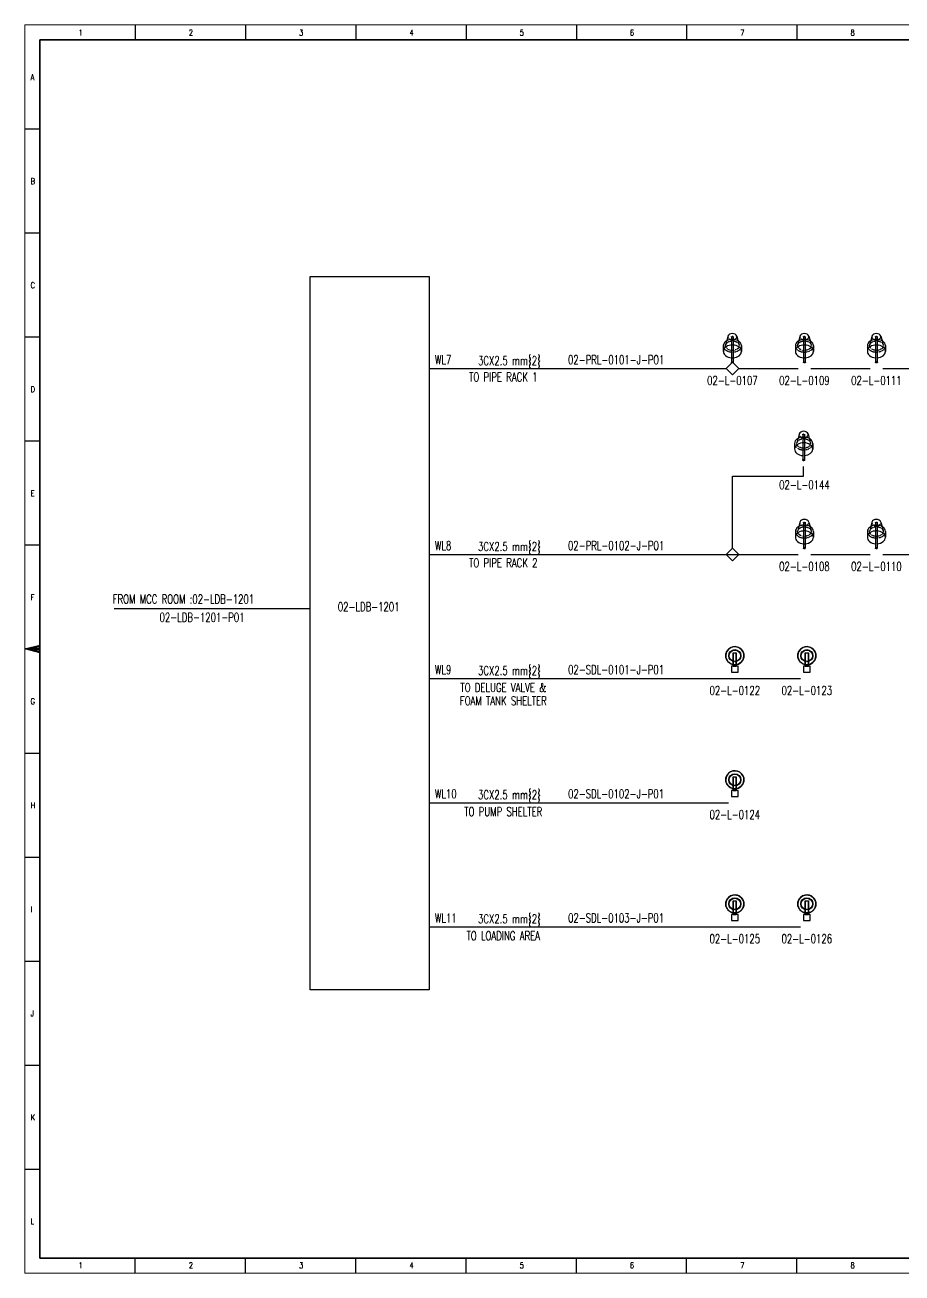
# Model space of a CAD drawing. Header units: millimetres. Extents: x -10610309 to -7681154, y 4147866 to 4574587.
# Drawn here: x -9068613 to -8773347, y 4154587 to 4574587 of the extents above; entities that cross this region are included whole.
import ezdxf
from ezdxf.enums import TextEntityAlignment as Align

# ---------------------------------------------------------------- set-up
doc = ezdxf.new("R2010")
doc.units = ezdxf.units.MM
doc.linetypes.add('CABLEROUTEPROGRESSUNIT-EMBED 1_DWG$0$HIDDEN2', pattern=[0.1875, 0.125, -0.0625])
doc.layers.add('照明平面设备层', color=1, linetype='Continuous')
doc.styles.add('HZTXT', font='simplexs.shx', dxfattribs={"width": 0.7, "bigfont": 'hztxt.shx'})
doc.styles.add('TEG BORDER', font='txt_qlt.shx', dxfattribs={"width": 0.7, "bigfont": 'hztxt.shx'})

# ---------------------------------------------------------------- blocks, each defined once
blk = doc.blocks.new('TEG BORDER A2')
for p, q in [((37.12, 420), (37.12, 415)), ((74.25, 420), (74.25, 415)), ((111.38, 420), (111.38, 415)), ((148.5, 420), (148.5, 415)), ((185.63, 420), (185.63, 415)), ((222.75, 420), (222.75, 415)), ((259.88, 420), (259.88, 415)), ((0, 385), (5, 385)), ((0, 350), (5, 350)), ((0, 315), (5, 315)), ((0, 280), (5, 280)), ((0, 245), (5, 245)), ((5, 210), (0, 210)), ((1.25, 210), (3.75, 210)), ((0, 175), (5, 175)), ((0, 140), (5, 140)), ((0, 105), (5, 105)), ((0, 70), (5, 70)), ((0, 35), (5, 35)), ((37.12, 0), (37.12, 5)), ((74.25, 0), (74.25, 5)), ((111.38, 0), (111.38, 5)), ((148.5, 0), (148.5, 5)), ((185.63, 0), (185.63, 5)), ((222.75, 0), (222.75, 5)), ((259.88, 0), (259.88, 5))]:
    blk.add_line(p, q)
at = {"linetype": 'Continuous'}
for p, q in [((489, 415), (5, 415)), ((5, 415), (5, 5)), ((5, 5), (489, 5))]:
    blk.add_line(p, q, dxfattribs=at)
at = {"color": 5, "lineweight": 15}
blk.add_lwpolyline([(0, 420), (594, 420), (594, 0), (0, 0)], close=True, dxfattribs=at)
blk.add_lwpolyline([(5, 415), (589, 415), (589, 5), (5, 5)], close=True)
blk.add_lwpolyline([(0, 210), (5, 211.34), (5, 208.66), (0, 210), (5, 211), (5, 210.67), (0, 210), (5, 210.33), (5, 209.67), (0, 210), (5, 209.33), (5, 209), (0, 210)])
at = {"char_height": 2, "width": 2, "style": 'TEG BORDER'}
for s, insert, attachment_point in [('1', (18.05, 418.41), 1), ('2', (55.17, 418.41), 1), ('3', (92.3, 418.41), 1), ('4', (129.42, 418.41), 1), ('5', (166.55, 418.41), 1), ('6', (203.67, 418.41), 1), ('7', (240.8, 418.41), 1), ('8', (277.92, 418.41), 1), ('A', (1.91, 403.39), 1), ('B', (1.91, 368.39), 1), ('C', (1.91, 333.39), 1), ('D', (1.91, 298.39), 1), ('E', (1.91, 263.39), 1), ('F', (1.91, 228.39), 1), ('G', (1.91, 193.39), 1), ('H', (1.91, 158.39), 1), ('I', (1.91, 123.39), 1), ('J', (1.91, 88.39), 1), ('K', (1.91, 53.39), 1), ('L', (1.91, 18.39), 1), ('1', (18.05, 1.59), 7), ('2', (55.17, 1.59), 7), ('3', (92.3, 1.59), 7), ('4', (129.42, 1.59), 7), ('5', (166.55, 1.59), 7), ('6', (203.67, 1.59), 7), ('7', (240.8, 1.59), 7), ('8', (277.92, 1.59), 7)]:
    blk.add_mtext(s, dxfattribs=dict(at, insert=insert, attachment_point=attachment_point))

msp = doc.modelspace()

# ---------------------------------------------------------------- linework, layer by layer
for p, q in [((-8932583, 4458940), (-8832583, 4458940)), ((-8828341, 4458940), (-8808341, 4458940)), ((-8804098, 4458940), (-8784098, 4458940)), ((-8779855, 4458940), (-8759855, 4458940)), ((-8830462, 4398507), (-8830462, 4422737)), ((-8830462, 4422737), (-8806473, 4422737)), ((-8806473, 4422737), (-8806473, 4426026)), ((-8932583, 4396386), (-8808341, 4396386)), ((-8804098, 4396386), (-8784098, 4396386)), ((-8779855, 4396386), (-8759855, 4396386)), ((-9038579, 4378175), (-8972583, 4378175)), ((-8932583, 4354622), (-8832583, 4354622)), ((-8851765, 4354622), (-8831765, 4354622)), ((-8832583, 4354622), (-8812583, 4354622)), ((-8827522, 4354622), (-8807522, 4354622)), ((-8932583, 4312858), (-8832583, 4312858)), ((-8851765, 4312858), (-8831765, 4312858)), ((-8932583, 4271094), (-8832583, 4271094)), ((-8851765, 4271094), (-8831765, 4271094)), ((-8832583, 4271094), (-8812583, 4271094)), ((-8827522, 4271094), (-8807522, 4271094))]:
    msp.add_line(p, q)
for points in [[(-8972583, 4489901), (-8932583, 4489901), (-8932583, 4249901), (-8972583, 4249901)], [(-8832583, 4458940), (-8830462, 4461061), (-8828341, 4458940), (-8830462, 4456818)], [(-8832583, 4396386), (-8830462, 4398507), (-8828341, 4396386), (-8830462, 4394264)]]:
    msp.add_lwpolyline(points, close=True)
at = {"const_width": 0.2}
for points in [[(-8804098, 4458940), (-8806219, 4461061), (-8808341, 4458940), (-8804098, 4458940)], [(-8779855, 4458940), (-8781977, 4461061), (-8784098, 4458940), (-8779855, 4458940)], [(-8804352, 4426026), (-8806473, 4428148), (-8808595, 4426026), (-8804352, 4426026)], [(-8804098, 4396386), (-8806219, 4398507), (-8808341, 4396386), (-8804098, 4396386)], [(-8779855, 4396386), (-8781977, 4398507), (-8784098, 4396386), (-8779855, 4396386)], [(-8827522, 4354622), (-8829644, 4356743), (-8831765, 4354622), (-8827522, 4354622)], [(-8803280, 4354622), (-8805401, 4356743), (-8807522, 4354622), (-8803280, 4354622)], [(-8827522, 4312858), (-8829644, 4314979), (-8831765, 4312858), (-8827522, 4312858)], [(-8827522, 4271094), (-8829644, 4273216), (-8831765, 4271094), (-8827522, 4271094)], [(-8803280, 4271094), (-8805401, 4273216), (-8807522, 4271094), (-8803280, 4271094)]]:
    msp.add_lwpolyline(points, dxfattribs=at)
at = {"layer": '照明平面设备层', "color": 1, "linetype": 'Continuous'}
for p, q in [((-8831962, 4469875), (-8832351, 4468356)), ((-8828963, 4469875), (-8828573, 4468356)), ((-8807719, 4469875), (-8808109, 4468356)), ((-8804720, 4469875), (-8804330, 4468356)), ((-8783476, 4469875), (-8783866, 4468356)), ((-8780477, 4469875), (-8780088, 4468356)), ((-8833510, 4466665), (-8833510, 4464725)), ((-8830716, 4464725), (-8830716, 4461417)), ((-8830208, 4464725), (-8830208, 4461417)), ((-8827414, 4466665), (-8827414, 4464725)), ((-8809267, 4466665), (-8809267, 4464725)), ((-8806473, 4464725), (-8806473, 4461417)), ((-8805965, 4464725), (-8805965, 4461417)), ((-8803171, 4466665), (-8803171, 4464725)), ((-8785025, 4466665), (-8785025, 4464725)), ((-8782231, 4464725), (-8782231, 4461417)), ((-8781723, 4464725), (-8781723, 4461417)), ((-8778929, 4466665), (-8778929, 4464725)), ((-8807973, 4436961), (-8808363, 4435443)), ((-8804974, 4436961), (-8804584, 4435443)), ((-8809521, 4433751), (-8809521, 4431812)), ((-8806727, 4431812), (-8806727, 4428504)), ((-8806219, 4431812), (-8806219, 4428504)), ((-8803425, 4433751), (-8803425, 4431812)), ((-8807719, 4407320), (-8808109, 4405802)), ((-8804720, 4407320), (-8804330, 4405802)), ((-8783476, 4407320), (-8783866, 4405802)), ((-8780477, 4407320), (-8780088, 4405802)), ((-8809267, 4404111), (-8809267, 4402171)), ((-8806473, 4402171), (-8806473, 4398863)), ((-8805965, 4402171), (-8805965, 4398863)), ((-8803171, 4404111), (-8803171, 4402171)), ((-8785025, 4404111), (-8785025, 4402171)), ((-8782231, 4402171), (-8782231, 4398863)), ((-8781723, 4402171), (-8781723, 4398863)), ((-8778929, 4404111), (-8778929, 4402171)), ((-8830152, 4363343), (-8830152, 4358783)), ((-8830152, 4358783), (-8830152, 4363343)), ((-8830152, 4363343), (-8829136, 4363343)), ((-8830152, 4363343), (-8829136, 4363343)), ((-8829136, 4358783), (-8829136, 4363343)), ((-8829136, 4363343), (-8829136, 4359112)), ((-8805909, 4363343), (-8805909, 4358783)), ((-8805909, 4358783), (-8805909, 4363343)), ((-8805909, 4363343), (-8804893, 4363343)), ((-8805909, 4363343), (-8804893, 4363343)), ((-8804893, 4358783), (-8804893, 4363343)), ((-8804893, 4363343), (-8804893, 4359112)), ((-8830794, 4358783), (-8830794, 4356743)), ((-8828494, 4358783), (-8830794, 4358783)), ((-8830794, 4358783), (-8830794, 4356743)), ((-8830302, 4358783), (-8830794, 4358783)), ((-8830794, 4356743), (-8828494, 4356743)), ((-8830794, 4356743), (-8828494, 4356743)), ((-8829412, 4358783), (-8830302, 4358783)), ((-8830152, 4358783), (-8829136, 4358783)), ((-8830152, 4358783), (-8829136, 4358783)), ((-8828494, 4358783), (-8829412, 4358783)), ((-8829136, 4359112), (-8829136, 4358783)), ((-8828494, 4356743), (-8828494, 4358783)), ((-8828494, 4356743), (-8828494, 4358783)), ((-8806551, 4358783), (-8806551, 4356743)), ((-8804251, 4358783), (-8806551, 4358783)), ((-8806551, 4358783), (-8806551, 4356743)), ((-8806060, 4358783), (-8806551, 4358783)), ((-8806551, 4356743), (-8804251, 4356743)), ((-8806551, 4356743), (-8804251, 4356743)), ((-8805169, 4358783), (-8806060, 4358783)), ((-8805909, 4358783), (-8804893, 4358783)), ((-8805909, 4358783), (-8804893, 4358783)), ((-8804251, 4358783), (-8805169, 4358783)), ((-8804893, 4359112), (-8804893, 4358783)), ((-8804251, 4356743), (-8804251, 4358783)), ((-8804251, 4356743), (-8804251, 4358783)), ((-8830152, 4321579), (-8830152, 4317019)), ((-8830152, 4317019), (-8830152, 4321579)), ((-8830152, 4321579), (-8829136, 4321579)), ((-8830152, 4321579), (-8829136, 4321579)), ((-8829136, 4317019), (-8829136, 4321579)), ((-8829136, 4321579), (-8829136, 4317349)), ((-8830794, 4317019), (-8830794, 4314979)), ((-8828494, 4317019), (-8830794, 4317019)), ((-8830794, 4317019), (-8830794, 4314979)), ((-8830302, 4317019), (-8830794, 4317019)), ((-8830794, 4314979), (-8828494, 4314979)), ((-8830794, 4314979), (-8828494, 4314979)), ((-8829412, 4317019), (-8830302, 4317019)), ((-8830152, 4317019), (-8829136, 4317019)), ((-8830152, 4317019), (-8829136, 4317019)), ((-8828494, 4317019), (-8829412, 4317019)), ((-8829136, 4317349), (-8829136, 4317019)), ((-8828494, 4314979), (-8828494, 4317019)), ((-8828494, 4314979), (-8828494, 4317019)), ((-8830152, 4279816), (-8830152, 4275256)), ((-8830152, 4275256), (-8830152, 4279816)), ((-8830152, 4279816), (-8829136, 4279816)), ((-8830152, 4279816), (-8829136, 4279816)), ((-8829136, 4275256), (-8829136, 4279816)), ((-8829136, 4279816), (-8829136, 4275585)), ((-8805909, 4279816), (-8805909, 4275256)), ((-8805909, 4275256), (-8805909, 4279816)), ((-8805909, 4279816), (-8804893, 4279816)), ((-8805909, 4279816), (-8804893, 4279816)), ((-8804893, 4275256), (-8804893, 4279816)), ((-8804893, 4279816), (-8804893, 4275585)), ((-8830794, 4275256), (-8830794, 4273216)), ((-8828494, 4275256), (-8830794, 4275256)), ((-8830794, 4275256), (-8830794, 4273216)), ((-8830302, 4275256), (-8830794, 4275256)), ((-8830794, 4273216), (-8828494, 4273216)), ((-8830794, 4273216), (-8828494, 4273216)), ((-8829412, 4275256), (-8830302, 4275256)), ((-8830152, 4275256), (-8829136, 4275256)), ((-8830152, 4275256), (-8829136, 4275256)), ((-8828494, 4275256), (-8829412, 4275256)), ((-8829136, 4275585), (-8829136, 4275256)), ((-8828494, 4273216), (-8828494, 4275256)), ((-8828494, 4273216), (-8828494, 4275256)), ((-8806551, 4275256), (-8806551, 4273216)), ((-8804251, 4275256), (-8806551, 4275256)), ((-8806551, 4275256), (-8806551, 4273216)), ((-8806060, 4275256), (-8806551, 4275256)), ((-8806551, 4273216), (-8804251, 4273216)), ((-8806551, 4273216), (-8804251, 4273216)), ((-8805169, 4275256), (-8806060, 4275256)), ((-8805909, 4275256), (-8804893, 4275256)), ((-8805909, 4275256), (-8804893, 4275256)), ((-8804251, 4275256), (-8805169, 4275256)), ((-8804893, 4275585), (-8804893, 4275256)), ((-8804251, 4273216), (-8804251, 4275256)), ((-8804251, 4273216), (-8804251, 4275256))]:
    msp.add_line(p, q, dxfattribs=at)
at = {"layer": '照明平面设备层', "color": 1, "linetype": 'CABLEROUTEPROGRESSUNIT-EMBED 1_DWG$0$HIDDEN2'}
for p, q in [((-8830716, 4469682), (-8830716, 4464725)), ((-8830208, 4469682), (-8830208, 4464725)), ((-8806473, 4469682), (-8806473, 4464725)), ((-8805965, 4469682), (-8805965, 4464725)), ((-8782231, 4469682), (-8782231, 4464725)), ((-8781723, 4469682), (-8781723, 4464725)), ((-8832351, 4468356), (-8832711, 4466953)), ((-8828573, 4468356), (-8828213, 4466953)), ((-8808109, 4468356), (-8808469, 4466953)), ((-8804330, 4468356), (-8803970, 4466953)), ((-8783866, 4468356), (-8784226, 4466953)), ((-8780088, 4468356), (-8779728, 4466953)), ((-8830716, 4461417), (-8830716, 4461061)), ((-8830208, 4461417), (-8830208, 4461061)), ((-8806473, 4461417), (-8806473, 4461061)), ((-8805965, 4461417), (-8805965, 4461061)), ((-8782231, 4461417), (-8782231, 4461061)), ((-8781723, 4461417), (-8781723, 4461061)), ((-8808363, 4435443), (-8808723, 4434040)), ((-8806727, 4436769), (-8806727, 4431812)), ((-8806219, 4436769), (-8806219, 4431812)), ((-8804584, 4435443), (-8804224, 4434040)), ((-8806727, 4428504), (-8806727, 4428148)), ((-8806219, 4428504), (-8806219, 4428148)), ((-8808109, 4405802), (-8808469, 4404399)), ((-8806473, 4407128), (-8806473, 4402171)), ((-8805965, 4407128), (-8805965, 4402171)), ((-8804330, 4405802), (-8803970, 4404399)), ((-8783866, 4405802), (-8784226, 4404399)), ((-8782231, 4407128), (-8782231, 4402171)), ((-8781723, 4407128), (-8781723, 4402171)), ((-8780088, 4405802), (-8779728, 4404399)), ((-8806473, 4398863), (-8806473, 4398507)), ((-8805965, 4398863), (-8805965, 4398507)), ((-8782231, 4398863), (-8782231, 4398507)), ((-8781723, 4398863), (-8781723, 4398507))]:
    msp.add_line(p, q, dxfattribs=at)
at = {"layer": '照明平面设备层', "color": 1, "linetype": 'Continuous'}
for centre, radius in [((-8829644, 4362339), 3048), ((-8829644, 4362339), 2032), ((-8829644, 4362339), 1905), ((-8805401, 4362339), 3048), ((-8805401, 4362339), 2032), ((-8805401, 4362339), 1905), ((-8829644, 4320575), 3048), ((-8829644, 4320575), 2032), ((-8829644, 4320575), 1905), ((-8829644, 4278812), 3048), ((-8829644, 4278812), 2032), ((-8829644, 4278812), 1905), ((-8805401, 4278812), 3048), ((-8805401, 4278812), 2032), ((-8805401, 4278812), 1905)]:
    msp.add_circle(centre, radius, dxfattribs=at)
for centre, start, end in [((-8829644, 4362339), 356.0835, 180), ((-8805401, 4362339), 356.0835, 180), ((-8829644, 4362339), 180, 260.40593), ((-8829644, 4362339), 283.9165, 356.0835), ((-8805401, 4362339), 180, 260.40593), ((-8805401, 4362339), 283.9165, 356.0835), ((-8829644, 4362339), 260.40593, 279.59407), ((-8829644, 4362339), 279.59407, 283.9165), ((-8805401, 4362339), 260.40593, 279.59407), ((-8805401, 4362339), 279.59407, 283.9165), ((-8829644, 4320575), 356.0835, 180), ((-8829644, 4320575), 180, 260.40593), ((-8829644, 4320575), 279.59407, 283.9165), ((-8829644, 4320575), 283.9165, 356.0835), ((-8829644, 4320575), 260.40593, 279.59407), ((-8829644, 4278812), 356.0835, 180), ((-8805401, 4278812), 356.0835, 180), ((-8829644, 4278812), 180, 260.40593), ((-8829644, 4278812), 260.40593, 279.59407), ((-8829644, 4278812), 279.59407, 283.9165), ((-8829644, 4278812), 283.9165, 356.0835), ((-8805401, 4278812), 180, 260.40593), ((-8805401, 4278812), 260.40593, 279.59407), ((-8805401, 4278812), 279.59407, 283.9165), ((-8805401, 4278812), 283.9165, 356.0835)]:
    msp.add_arc(centre, 3048, start, end, dxfattribs=at)
for centre, major_axis, start_param, end_param in [((-8830462, 4466665), (-3048, 0), 3.1415927, 6.2831853), ((-8830462, 4469682), (-1524, 0), 3.321127, 6.103651), ((-8806219, 4466665), (-3048, 0), 3.1415927, 6.2831853), ((-8806219, 4469682), (-1524, 0), 3.321127, 6.103651), ((-8781977, 4466665), (-3048, 0), 3.1415927, 6.2831853), ((-8781977, 4469682), (-1524, 0), 3.321127, 6.103651), ((-8830462, 4464725), (-3048, 0), 3.1415927, 7.7705515), ((-8830462, 4464725), (3048, 0), 4.7958191, 6.2831853), ((-8806219, 4464725), (-3048, 0), 3.1415927, 7.7705515), ((-8806219, 4464725), (3048, 0), 4.7958191, 6.2831853), ((-8781977, 4464725), (-3048, 0), 3.1415927, 7.7705515), ((-8781977, 4464725), (3048, 0), 4.7958191, 6.2831853), ((-8806473, 4433751), (-3048, 0), 3.1415927, 6.2831853), ((-8806473, 4436769), (-1524, 0), 3.321127, 6.103651), ((-8806473, 4431812), (-3048, 0), 3.1415927, 7.7705515), ((-8806473, 4431812), (3048, 0), 4.7958191, 6.2831853), ((-8806219, 4404111), (-3048, 0), 3.1415927, 6.2831853), ((-8806219, 4407128), (-1524, 0), 3.321127, 6.103651), ((-8781977, 4404111), (-3048, 0), 3.1415927, 6.2831853), ((-8781977, 4407128), (-1524, 0), 3.321127, 6.103651), ((-8806219, 4402171), (-3048, 0), 3.1415927, 7.7705515), ((-8806219, 4402171), (3048, 0), 4.7958191, 6.2831853), ((-8781977, 4402171), (-3048, 0), 3.1415927, 7.7705515), ((-8781977, 4402171), (3048, 0), 4.7958191, 6.2831853)]:
    msp.add_ellipse(centre, major_axis=major_axis, ratio=0.7071068, start_param=start_param, end_param=end_param, dxfattribs=at)
at = {"layer": '照明平面设备层', "color": 1, "linetype": 'CABLEROUTEPROGRESSUNIT-EMBED 1_DWG$0$HIDDEN2'}
for centre, major_axis, start_param, end_param in [((-8830462, 4469682), (1524, 0), 2.9620583, 6.2831853), ((-8830462, 4469682), (1524, 0), 0, 0.1795344), ((-8806219, 4469682), (1524, 0), 2.9620583, 6.2831853), ((-8806219, 4469682), (1524, 0), 0, 0.1795344), ((-8781977, 4469682), (1524, 0), 2.9620583, 6.2831853), ((-8781977, 4469682), (1524, 0), 0, 0.1795344), ((-8830462, 4466665), (3048, 0), 3.1415927, 6.2831853), ((-8806219, 4466665), (3048, 0), 3.1415927, 6.2831853), ((-8781977, 4466665), (3048, 0), 3.1415927, 6.2831853), ((-8830462, 4464725), (-3048, 0), 1.4873662, 1.6542264), ((-8806219, 4464725), (-3048, 0), 1.4873662, 1.6542264), ((-8781977, 4464725), (-3048, 0), 1.4873662, 1.6542264), ((-8806473, 4436769), (1524, 0), 2.9620583, 6.2831853), ((-8806473, 4436769), (1524, 0), 0, 0.1795344), ((-8806473, 4433751), (3048, 0), 3.1415927, 6.2831853), ((-8806473, 4431812), (-3048, 0), 1.4873662, 1.6542264), ((-8806219, 4407128), (1524, 0), 2.9620583, 6.2831853), ((-8806219, 4407128), (1524, 0), 0, 0.1795344), ((-8781977, 4407128), (1524, 0), 2.9620583, 6.2831853), ((-8781977, 4407128), (1524, 0), 0, 0.1795344), ((-8806219, 4404111), (3048, 0), 3.1415927, 6.2831853), ((-8781977, 4404111), (3048, 0), 3.1415927, 6.2831853), ((-8806219, 4402171), (-3048, 0), 1.4873662, 1.6542264), ((-8781977, 4402171), (-3048, 0), 1.4873662, 1.6542264)]:
    msp.add_ellipse(centre, major_axis=major_axis, ratio=0.7071068, start_param=start_param, end_param=end_param, dxfattribs=at)
for centre, major_axis in [((-8830462, 4469682), (254, 0)), ((-8806219, 4469682), (254, 0)), ((-8781977, 4469682), (254, 0)), ((-8830462, 4466665), (2286, 0)), ((-8806219, 4466665), (2286, 0)), ((-8781977, 4466665), (2286, 0)), ((-8830462, 4461061), (-317, 0)), ((-8830462, 4461061), (-317, 0)), ((-8830462, 4461061), (254, 0)), ((-8806219, 4461061), (-317, 0)), ((-8806219, 4461061), (-317, 0)), ((-8806219, 4461061), (254, 0)), ((-8781977, 4461061), (-317, 0)), ((-8781977, 4461061), (-317, 0)), ((-8781977, 4461061), (254, 0)), ((-8806473, 4433751), (2286, 0)), ((-8806473, 4436769), (254, 0)), ((-8806473, 4428148), (-317, 0)), ((-8806473, 4428148), (-317, 0)), ((-8806473, 4428148), (254, 0)), ((-8806219, 4407128), (254, 0)), ((-8781977, 4407128), (254, 0)), ((-8806219, 4404111), (2286, 0)), ((-8781977, 4404111), (2286, 0)), ((-8806219, 4398507), (-317, 0)), ((-8806219, 4398507), (-317, 0)), ((-8806219, 4398507), (254, 0)), ((-8781977, 4398507), (-317, 0)), ((-8781977, 4398507), (-317, 0)), ((-8781977, 4398507), (254, 0))]:
    msp.add_ellipse(centre, major_axis=major_axis, ratio=0.7071068, dxfattribs=at)

# ---------------------------------------------------------------- block references
at = {"xscale": 1000, "yscale": 1000, "zscale": 1000}
msp.add_blockref('TEG BORDER A2', (-9068613, 4154587), dxfattribs=at)

# ---------------------------------------------------------------- texts
at = {"layer": '照明平面设备层', "color": 7, "style": 'HZTXT', "width": 0.7}
for s, p in [('WL7', (-8930583, 4461940)), ('WL8', (-8930583, 4399386)), ('WL9', (-8930583, 4357622)), ('WL10', (-8930583, 4315858)), ('WL11', (-8930583, 4274094))]:
    msp.add_text(s, height=3000, dxfattribs=at).set_placement(p, align=Align.MIDDLE_LEFT)
for s, p in [('3CX2.5 mm{2}', (-8905513, 4461626)), ('02-PRL-0101-J-P01', (-8869613, 4461940)), ('TO PIPE RACK 1', (-8907583, 4456123)), ('3CX2.5 mm{2}', (-8905513, 4399072)), ('02-PRL-0102-J-P01', (-8869613, 4399386)), ('TO PIPE RACK 2', (-8907583, 4393569)), ('02-LDB-1201-P01', (-9008995, 4375240)), ('02-LDB-1201', (-8952901, 4378799)), ('3CX2.5 mm{2}', (-8905513, 4357308)), ('02-SDL-0101-J-P01', (-8869613, 4357622)), ('TO DELUGE VALVE &', (-8907583, 4351622)), ('FOAM TANK SHELTER', (-8907583, 4347153)), ('3CX2.5 mm{2}', (-8905513, 4315544)), ('02-SDL-0102-J-P01', (-8869613, 4315858)), ('TO PUMP SHELTER', (-8907583, 4309858)), ('3CX2.5 mm{2}', (-8905513, 4273781)), ('02-SDL-0103-J-P01', (-8869613, 4274094)), ('TO LOADING AREA', (-8907583, 4268094))]:
    msp.add_text(s, height=3000, dxfattribs=at).set_placement(p, align=Align.MIDDLE_CENTER)
at = {"layer": '照明平面设备层', "color": 0, "style": 'HZTXT', "width": 0.7}
for s, p in [('02-L-0107', (-8830462, 4454940)), ('02-L-0109', (-8806219, 4454940)), ('02-L-0111', (-8781977, 4454940)), ('02-L-0144', (-8806219, 4419820)), ('02-L-0108', (-8806219, 4392386)), ('02-L-0110', (-8781977, 4392386)), ('FROM MCC ROOM :02-LDB-1201', (-9015264, 4381372)), ('02-L-0122', (-8829644, 4350622)), ('02-L-0123', (-8805401, 4350622)), ('02-L-0124', (-8829644, 4308858)), ('02-L-0125', (-8829644, 4267094)), ('02-L-0126', (-8805401, 4267094))]:
    msp.add_text(s, height=3000, dxfattribs=at).set_placement(p, align=Align.MIDDLE_CENTER)

doc.saveas('drawing.dxf')
